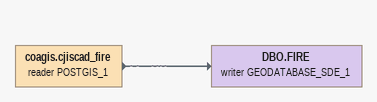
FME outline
coagis.cjiscad_fire (reader POSTGIS_1)
    -> DBO.FIRE (writer GEODATABASE_SDE_1)
DBO.FIRE (writer GEODATABASE_SDE_1)
